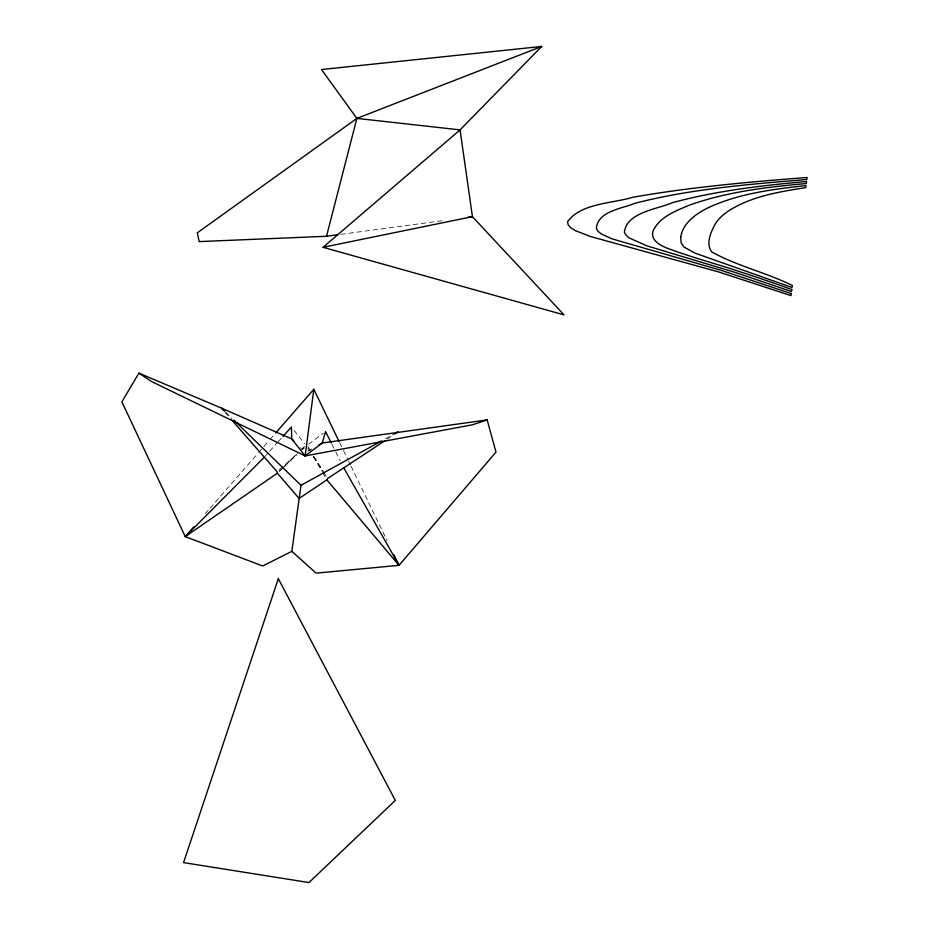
<?xml version="1.0" encoding="UTF-8"?>
<svg xmlns="http://www.w3.org/2000/svg" width="929" height="929" viewBox="0 0 929 929"><rect width="100%" height="100%" fill="white"/><g stroke="black" fill="none" stroke-linecap="round" stroke-linejoin="round"><path stroke-width="0.7" stroke-dasharray="4.64 3.48" d="M205.251 513.691L209.06 509.324M210.012 508.233L257.635 453.677M258.587 452.586L269.062 440.578M270.014 439.498L274.775 434.04M264.881 456.511L268.678 452.284M269.631 451.227L277.214 442.796M278.166 441.739L281.963 437.513M279.362 471.224L281.371 469.238M282.37 468.251L296.409 454.351M302.424 448.393L304.422 446.408M279.432 471.27L283.554 467.38M284.588 466.404L296.966 454.734M302.134 449.868L304.189 447.929M279.188 469.76L297.594 453.596M301.925 449.787L304.097 447.883M308.533 444.283L323.292 433.239M387.184 439.173L393.176 435.132M307.836 451.18L313.863 447.766M385.384 438.825L394.198 433.971M340.815 234.352L445.258 220.324M225.759 412.209L231.948 418.213M300.531 447.662L302.494 449.624M225.399 412.592L228.22 415.878M294.063 430.324L304.515 443.737M307.847 448.382L309.427 450.797M313.398 456.813L322.92 471.247M323.71 472.455L326.091 476.066M310.228 450.495L307.952 446.849L309.961 450.53M314.014 456.58L324.639 473.604M313.479 456.638L321.945 471.305M322.653 472.536L325.475 477.425M331.932 444.225L335.114 450.565M335.752 451.842L340.211 460.714M339.7 442.761L342.847 449.276M343.486 450.577L347.899 459.704M348.538 461.016L350.43 464.93M351.057 466.23L387.033 540.55"/><path stroke-width="1.39" d="M381.61 440.915L301.008 485.31L291.845 551.35L316.139 573.147L399.029 565.331L495.981 452.121L487.156 419.908L472.513 424.774L305.153 455.93L313.816 389.297L275.727 432.949M326.509 236.28L356.887 118.401L321.48 69.536L541.7 46.45L460.064 129.886L323.037 247.311L564.031 314.885L472.431 216.666L460.064 129.886L356.887 118.401L197.354 232.796L199.143 241.598L326.509 236.28L337.959 234.735M231.042 419.165L277.016 471.665L277.365 473.209L299.08 498.443L326.88 479.863L327.682 478.47L384.792 440.799M293.669 440.822L291.706 438.871L221.636 408.203L138.909 373.133L121.873 401.862L185.254 536.614L262.686 565.97L291.845 551.35M277.365 473.209L185.254 536.614L193.824 526.789M282.915 436.456L291.451 426.968L291.706 438.871L305.153 455.93L322.293 442.982L487.156 419.908M185.254 536.614L263.929 457.567M395.58 433.506L397.972 431.892L394.198 433.971M318.682 445.037L322.293 442.982L325.556 431.544L331.293 442.959M356.887 118.401L541.7 46.45M323.037 247.311L472.431 216.666L468.146 217.247M305.153 455.93L151.845 381.691L138.909 373.133M224.737 411.21L221.636 408.203L223.517 410.397M234.003 420.222L301.008 485.31M326.88 479.863L399.029 565.331L393.977 554.892M344.032 468.321L399.029 565.331M313.816 389.297L339.062 441.449M680.771 236.93L681.027 242.539L683.93 246.986L694.648 252.99L792.065 287.491L792.344 285.458C766.239 272.615 737.15 266.008 711.765 251.933C705.332 243.549 711.184 231.275 715.702 223.215A108.809 55.879 7.6 0 1 726.733 212.16C749.982 196.414 778.583 191.943 805.745 187.588L806.012 185.568C772.266 189.353 737.568 193.592 706.621 208.502C695.229 214.46 682.908 223.308 680.771 236.93M791.229 293.564L790.951 295.596L718.361 271.849L590.252 236.454L575.365 230.636L570.778 227.768L568.165 224.818L567.573 221.717C580.892 203.068 612.559 203.486 632.823 197.285C690.456 187.089 748.832 181.991 807.127 177.462L806.848 179.483C749.273 184.302 691.199 188.796 635.076 203.254C622.116 208.7 597.533 211.046 596.372 228.592L598.09 231.344L601.284 233.934L612.234 238.927L721.241 270.362L791.229 293.564M791.787 289.511L791.508 291.543L735.141 272.394L647.13 245.953L629.293 237.975L626.134 235.258L624.404 232.389C626.192 212.358 657.86 209.118 672.538 202.627C716.317 190.817 761.513 185.498 806.569 181.503L806.302 183.536C766.75 187.089 726.745 191.792 689.167 205.251C676.022 210.802 660.6 216.503 653.528 229.869C649.057 239.775 660.74 245.895 668.357 248.6C691.966 257.472 716.433 263.824 740.332 271.849A951.888 488.828 7.6 0 1 791.787 289.511M278.317 578.697L183.559 862.611L308.962 882.55L395.324 800.426L278.317 578.697"/></g></svg>
